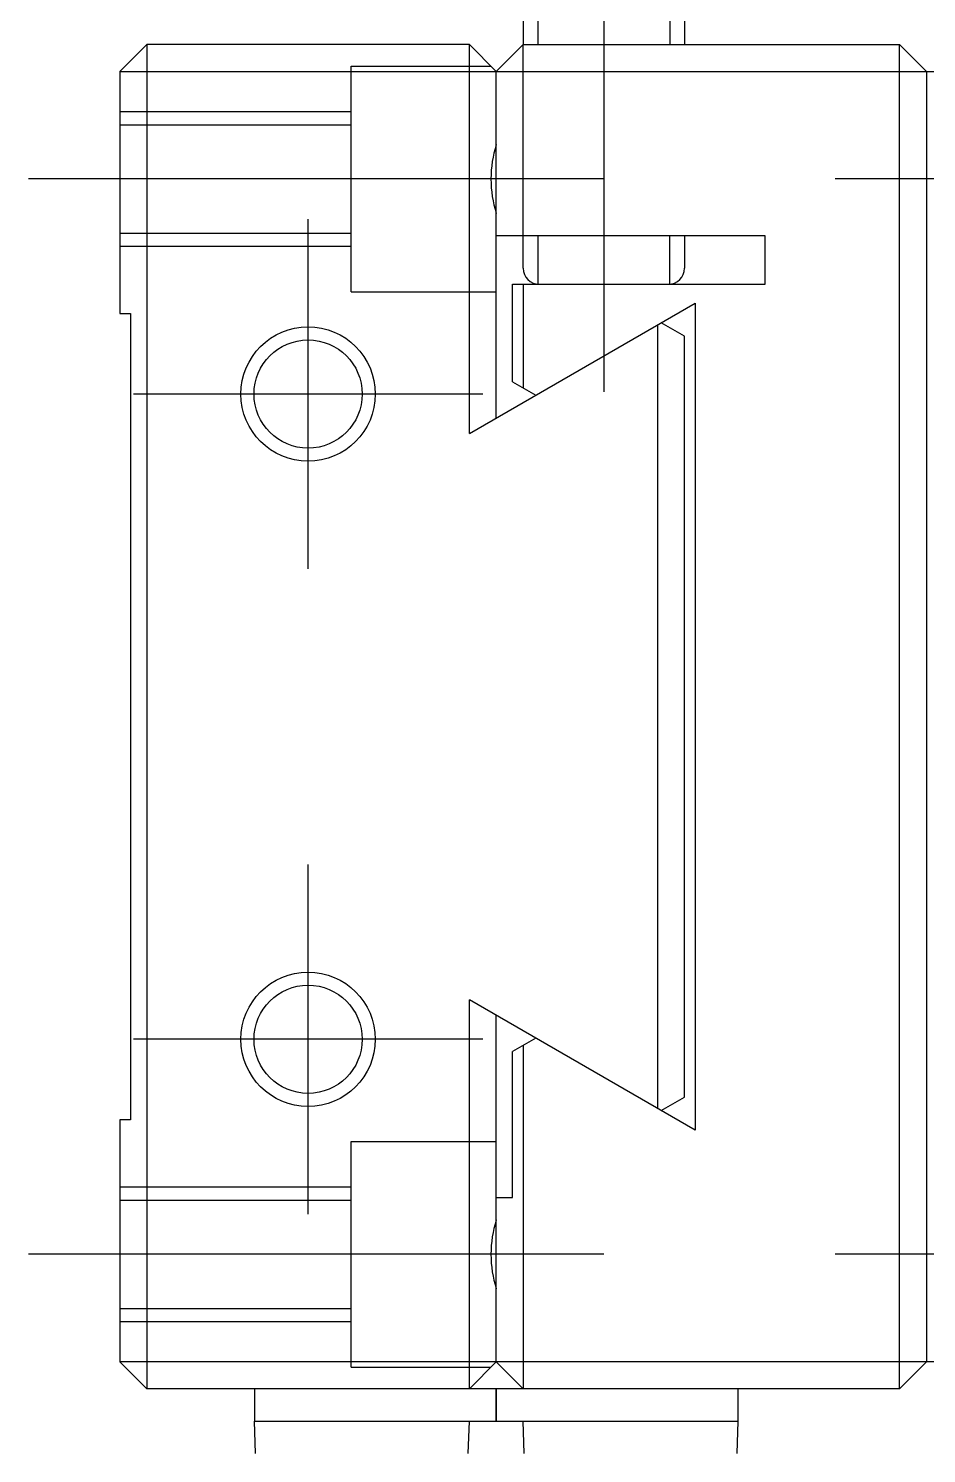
# Model space of a CAD drawing. Extents: x 1 to 231, y 0 to 192.
# Drawn here: x 19.69 to 36.39, y 95.03 to 121.54 of the extents above; entities that cross this region are included whole.
import ezdxf

# ---------------------------------------------------------------- set-up
doc = ezdxf.new("R2010")
doc.units = 0
doc.linetypes.add('CENTER', pattern=[50.8, 31.75, -6.35, 6.35, -6.35])
doc.linetypes.add('DASHED', pattern=[19.05, 12.7, -6.35])
doc.layers.get('0').update_dxf_attribs({"linetype": 'CONTINUOUS'})
doc.layers.add('CENTER', color=1, linetype='CENTER')

msp = doc.modelspace()

# ---------------------------------------------------------------- linework, layer by layer
at = {"color": 7, "linetype": 'CONTINUOUS'}
for p, q in [((28.891, 127.237), (28.891, 121.237)), ((31.891, 127.237), (31.891, 121.237)), ((21.391, 120.737), (21.891, 121.237)), ((21.891, 121.237), (21.891, 96.237)), ((27.891, 121.237), (21.891, 121.237)), ((27.891, 121.237), (28.391, 120.737)), ((27.891, 114.004), (27.891, 121.237)), ((28.891, 121.237), (28.391, 120.737)), ((28.891, 117.078), (28.891, 121.237)), ((28.891, 121.237), (35.891, 121.237)), ((35.891, 96.237), (35.891, 121.237)), ((36.391, 120.737), (35.891, 121.237)), ((21.391, 120.737), (51.391, 120.737)), ((21.391, 120.737), (21.391, 116.237)), ((28.391, 114.292), (28.391, 120.737)), ((36.391, 120.737), (36.391, 96.737)), ((33.391, 117.678), (28.391, 117.678)), ((31.891, 117.678), (31.891, 117.078)), ((33.391, 116.778), (33.391, 117.678)), ((28.691, 116.778), (33.391, 116.778)), ((28.691, 114.965), (28.691, 116.778)), ((28.891, 116.778), (28.891, 114.85)), ((27.891, 114.004), (32.091, 116.428)), ((32.091, 116.428), (32.091, 101.045)), ((21.391, 116.237), (21.591, 116.237)), ((21.591, 116.237), (21.591, 101.237)), ((31.391, 116.024), (31.391, 101.449)), ((31.891, 115.813), (31.458, 116.063)), ((31.891, 101.66), (31.891, 115.813)), ((28.691, 114.965), (29.124, 114.715)), ((32.091, 101.045), (27.891, 103.47)), ((27.891, 96.237), (27.891, 103.47)), ((28.391, 96.737), (28.391, 103.181)), ((29.124, 102.758), (28.691, 102.508)), ((28.891, 102.623), (28.891, 96.237)), ((28.691, 99.795), (28.691, 102.508)), ((31.458, 101.41), (31.891, 101.66)), ((21.391, 101.237), (21.391, 96.737)), ((21.591, 101.237), (21.391, 101.237)), ((36.391, 101.237), (36.391, 96.737)), ((28.391, 99.795), (28.691, 99.795)), ((28.391, 96.737), (28.391, 99.795)), ((21.891, 96.237), (21.391, 96.737)), ((51.391, 96.737), (21.391, 96.737)), ((28.391, 96.737), (27.891, 96.237)), ((28.391, 96.737), (28.891, 96.237)), ((35.891, 96.237), (36.391, 96.737)), ((35.891, 96.237), (21.891, 96.237)), ((23.891, 96.237), (23.891, 95.637)), ((28.391, 96.237), (28.391, 95.637)), ((28.391, 95.637), (28.391, 96.237)), ((32.891, 95.637), (32.891, 96.237)), ((23.891, 95.637), (32.891, 95.637)), ((23.912, 95.033), (23.891, 95.637)), ((27.87, 95.033), (27.891, 95.637)), ((28.912, 95.033), (28.891, 95.637)), ((32.87, 95.033), (32.891, 95.637))]:
    msp.add_line(p, q, dxfattribs=at)
at = {"color": 3, "linetype": 'CONTINUOUS'}
for p, q in [((29.162, 124.778), (29.162, 121.237)), ((31.621, 124.778), (31.621, 121.237)), ((29.162, 117.678), (29.162, 116.778)), ((31.621, 116.778), (31.621, 117.678))]:
    msp.add_line(p, q, dxfattribs=at)
at = {"color": 3, "linetype": 'DASHED'}
for p, q in [((25.691, 116.637), (25.691, 120.837)), ((25.691, 120.837), (28.291, 120.837)), ((25.691, 119.987), (21.391, 119.987)), ((21.391, 119.743), (25.691, 119.743)), ((21.391, 117.73), (25.691, 117.73)), ((21.391, 117.487), (25.691, 117.487)), ((25.691, 116.637), (28.391, 116.637)), ((25.691, 96.637), (25.691, 100.837)), ((25.691, 100.837), (28.391, 100.837)), ((25.691, 99.987), (21.391, 99.987)), ((21.391, 99.743), (25.691, 99.743)), ((21.391, 97.73), (25.691, 97.73)), ((21.391, 97.487), (25.691, 97.487)), ((25.691, 96.637), (28.291, 96.637))]:
    msp.add_line(p, q, dxfattribs=at)
at = {"color": 3, "linetype": 'CONTINUOUS'}
for centre in [(24.891, 114.737), (24.891, 102.737)]:
    msp.add_circle(centre, 1.25, dxfattribs=at)
at = {"color": 7, "linetype": 'CONTINUOUS'}
for centre in [(24.891, 114.737), (24.891, 102.737)]:
    msp.add_circle(centre, 1.006, dxfattribs=at)
for centre, radius, start, end in [((30.391, 118.737), 2.1, 162.2472, 197.7528), ((29.191, 117.078), 0.3, 180, 270), ((31.591, 117.078), 0.3, 270, 360), ((30.391, 98.737), 2.1, 162.2472, 197.7528)]:
    msp.add_arc(centre, radius, start, end, dxfattribs=at)
at = {"layer": 'CENTER', "color": 1, "linetype": 'CENTER'}
for p, q in [((30.391, 135.237), (30.391, 114.778)), ((30.391, 118.737), (19.691, 118.737)), ((45.391, 118.737), (34.691, 118.737)), ((24.891, 111.487), (24.891, 117.987)), ((28.141, 114.737), (21.641, 114.737)), ((24.891, 99.487), (24.891, 105.987)), ((28.141, 102.737), (21.641, 102.737)), ((30.391, 98.737), (19.691, 98.737)), ((45.391, 98.737), (34.691, 98.737))]:
    msp.add_line(p, q, dxfattribs=at)

doc.saveas('drawing.dxf')
